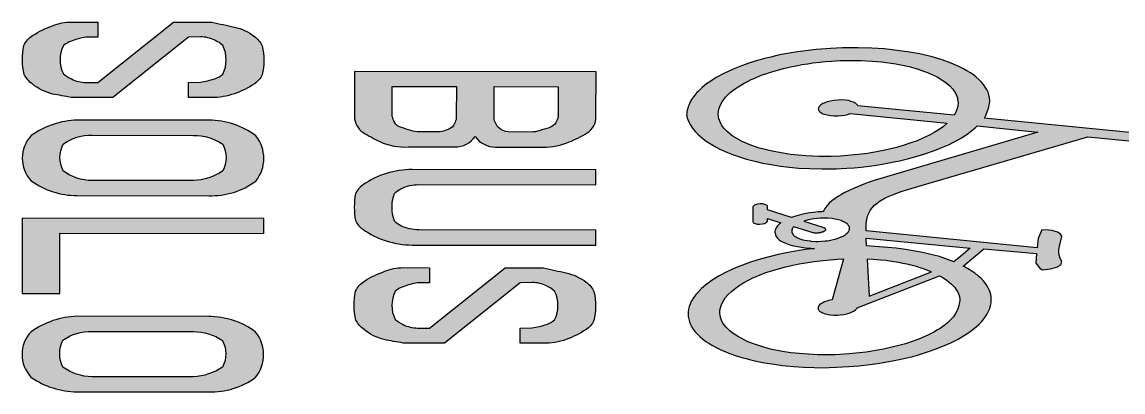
# Model space of a CAD drawing. Header units: metres. Extents: x 668617 to 675126, y 2286318 to 2293677.
# Drawn here: x 669259.74 to 669267.04, y 2287204.09 to 2287206.54 of the extents above; entities that cross this region are included whole.
import ezdxf

# ---------------------------------------------------------------- set-up
doc = ezdxf.new("R2010")
doc.units = ezdxf.units.M
doc.header["$MEASUREMENT"] = 0
doc.layers.add('DMTG-SH-SOLO BUS BICI', color=252, linetype='Continuous')

# ---------------------------------------------------------------- blocks, each defined once
blk = doc.blocks.new('*U231')
h = blk.add_hatch(color=252)
h.dxf.hatch_style = 1
h.paths.add_polyline_path([(1.0248, 7.2739), (1.0198, 7.3394), (1.011, 7.4124), (1.0042, 7.4625), (0.9959, 7.5145), (0.9871, 7.5622), (0.9778, 7.6072), (0.9687, 7.648), (0.9563, 7.6963), (0.9476, 7.7276), (0.9376, 7.7617), (0.9249, 7.8013), (0.9091, 7.8454), (0.8891, 7.8962), (0.866, 7.9488), (0.8415, 7.9965), (0.8208, 8.0324), (0.7981, 8.0681), (0.7789, 8.0936), (0.7579, 8.119), (0.7428, 8.1354), (0.7265, 8.1512), (0.7129, 8.1627), (0.6925, 8.1786), (0.6738, 8.1902), (0.6568, 8.1991), (0.6376, 8.2068), (0.6197, 8.212), (0.6011, 8.2153), (0.5807, 8.2167), (0.5759, 8.2166), (0.5616, 8.2155), (0.5468, 8.213), (0.5332, 8.2094), (0.5193, 8.2046), (0.5052, 8.1984), (0.4922, 8.1911), (0.4786, 8.1824), (0.4658, 8.1727), (0.4539, 8.1627), (0.4484, 8.1574), (0.4402, 8.1496), (0.4286, 8.1368), (0.4161, 8.1222), (0.4105, 8.1149), (0.4052, 8.108), (0.3958, 8.0946), (0.391, 8.0872), (0.384, 8.0763), (0.38, 8.0696), (0.3735, 8.0588), (0.3684, 8.0498), (0.3631, 8.0399), (0.358, 8.0303), (0.243, 8.1667), (0.2745, 8.5164), (0.339, 8.5103), (0.368, 8.5365), (0.3829, 8.5522), (0.3756, 8.6094), (0.3665, 8.6413), (0.361, 8.6548), (0.3567, 8.6627), (0.3512, 8.6705), (0.3459, 8.6759), (0.3413, 8.6793), (0.3365, 8.6814), (0.332, 8.6824), (0.3241, 8.682), (0.3187, 8.6799), (0.3115, 8.6755), (0.2854, 8.6667), (0.2639, 8.663), (0.2475, 8.664), (0.2169, 8.669), (0.1617, 8.6833), (0.1584, 8.6824), (0.1512, 8.679), (0.1447, 8.6735), (0.1391, 8.6665), (0.1348, 8.6588), (0.1306, 8.6494), (0.1273, 8.6393), (0.1223, 8.6182), (0.1197, 8.597), (0.118, 8.5516), (0.1734, 8.5276), (0.2361, 8.5202), (0.1259, 7.3871), (0.1026, 7.3869), (0.0811, 7.3874), (0.0606, 7.3894), (0.0397, 7.3934), (0.0203, 7.399), (0.0027, 7.4064), (-0.014, 7.4159), (-0.0302, 7.4281), (-0.0451, 7.4425), (-0.0593, 7.4594), (-0.0737, 7.4799), (-0.0884, 7.5056), (-0.1002, 7.5292), (-0.1144, 7.5616), (-0.1358, 7.6183), (-0.1766, 7.7506), (-0.4991, 8.855), (-0.4593, 9.2637), (-0.3742, 9.2644), (-0.3709, 9.268), (-0.3677, 9.2733), (-0.3647, 9.2789), (-0.3619, 9.285), (-0.3594, 9.2914), (-0.358, 9.2955), (-0.3562, 9.3017), (-0.354, 9.3131), (-0.3528, 9.3298), (-0.3534, 9.3405), (-0.355, 9.351), (-0.3564, 9.3577), (-0.3597, 9.3679), (-0.363, 9.3761), (-0.3659, 9.3818), (-0.3685, 9.3864), (-0.3723, 9.3925), (-0.3753, 9.3958), (-0.454, 9.3951), (-0.4621, 9.3943), (-0.4712, 9.3925), (-0.4806, 9.3891), (-0.4894, 9.3839), (-0.4974, 9.3761), (-0.5036, 9.3656), (-0.5058, 9.3592), (-0.6226, 8.1682), (-0.6276, 8.1715), (-0.6396, 8.178), (-0.6531, 8.184), (-0.6819, 8.194), (-0.697, 8.1981), (-0.7093, 8.2011), (-0.7209, 8.2034), (-0.7305, 8.2049), (-0.7331, 8.2051), (-0.7398, 8.2049), (-0.7581, 8.2031), (-0.7764, 8.1992), (-0.7942, 8.1933), (-0.8115, 8.1854), (-0.8285, 8.1755), (-0.8453, 8.1635), (-0.861, 8.1502), (-0.8773, 8.1345), (-0.8963, 8.1123), (-0.9085, 8.097), (-0.9227, 8.0764), (-0.9368, 8.0537), (-0.9495, 8.0304), (-0.9635, 8.0037), (-0.9869, 7.9493), (-1.0083, 7.889), (-1.0281, 7.8224), (-1.0473, 7.7408), (-1.0602, 7.6731), (-1.0754, 7.5578), (-1.0804, 7.5054), (-1.0855, 7.4242), (-1.0878, 7.3331), (-1.0865, 7.2295), (-1.0835, 7.1497), (-1.0761, 7.0557), (-1.0584, 6.9151), (-1.0423, 6.8252), (-1.0352, 6.7942), (-1.0257, 6.7535), (-1.0164, 6.7135), (-1.0025, 6.6663), (-0.9952, 6.641), (-0.9868, 6.615), (-0.9675, 6.5605), (-0.945, 6.5042), (-0.917, 6.4425), (-0.8895, 6.3931), (-0.8661, 6.357), (-0.8476, 6.3295), (-0.8235, 6.3003), (-0.8157, 6.2918), (-0.8067, 6.2818), (-0.7979, 6.2733), (-0.7902, 6.2656), (-0.7823, 6.2588), (-0.7738, 6.2513), (-0.7621, 6.2424), (-0.7538, 6.2363), (-0.7434, 6.2298), (-0.737, 6.2257), (-0.7302, 6.222), (-0.7196, 6.2165), (-0.7118, 6.2132), (-0.703, 6.2096), (-0.6965, 6.2071), (-0.6876, 6.2045), (-0.6799, 6.2022), (-0.6729, 6.2008), (-0.6647, 6.1992), (-0.6564, 6.1984), (-0.6493, 6.1976), (-0.6393, 6.197), (-0.6331, 6.1982), (-0.6229, 6.2012), (-0.6118, 6.2049), (-0.5956, 6.2117), (-0.579, 6.2204), (-0.5617, 6.2312), (-0.5455, 6.2434), (-0.5289, 6.2572), (-0.5139, 6.2718), (-0.4987, 6.2884), (-0.4837, 6.3065), (-0.4688, 6.3264), (-0.4545, 6.348), (-0.4409, 6.3701), (-0.4282, 6.3927), (-0.4153, 6.4179), (-0.3931, 6.4672), (-0.3796, 6.5016), (-0.366, 6.5412), (-0.3495, 6.5932), (-0.333, 6.658), (-0.3238, 6.7008), (-0.3108, 6.77), (-0.3032, 6.8192), (-0.2969, 6.877), (-0.2907, 6.9418), (-0.2873, 7.0109), (-0.2848, 7.094), (-0.285, 7.1611), (-0.286, 7.1903), (-0.287, 7.2206), (-0.2894, 7.2592), (-0.2934, 7.3072), (-0.2978, 7.3547), (-0.3046, 7.4065), (-0.3089, 7.4417), (-0.3173, 7.4923), (-0.327, 7.5473), (-0.3395, 7.6083), (-0.3543, 7.6689), (-0.3696, 7.7242), (-0.3852, 7.7744), (-0.4077, 7.8389), (-0.4269, 7.8878), (-0.446, 7.9311), (-0.4651, 7.9698), (-0.4906, 8.0154), (-0.5, 8.0306), (-0.5152, 8.0536), (-0.5397, 8.0873), (-0.5583, 8.1091), (-0.5707, 8.1223), (-0.5294, 8.5231), (-0.2106, 7.4455), (-0.195, 7.401), (-0.1841, 7.3716), (-0.1718, 7.3396), (-0.1564, 7.3036), (-0.1429, 7.274), (-0.1286, 7.2455), (-0.1163, 7.2236), (-0.1038, 7.203), (-0.09, 7.1817), (-0.0731, 7.1597), (-0.0573, 7.1426), (-0.0404, 7.126), (-0.0231, 7.1131), (-0.0104, 7.1057), (-0.0021, 7.1014), (-0.0017, 7.0933), (0, 7.0689), (0.0035, 7.0385), (0.0062, 7.0148), (0.0111, 6.9871), (0.0147, 6.9688), (0.0205, 6.9434), (0.0295, 6.9132), (0.0364, 6.8931), (-0.0125, 6.7334), (-0.0368, 6.7332), (-0.0378, 6.733), (-0.0413, 6.7307), (-0.0446, 6.7271), (-0.0473, 6.7222), (-0.0496, 6.7163), (-0.0513, 6.7096), (-0.0525, 6.7018), (-0.0531, 6.6843), (-0.0507, 6.6674), (-0.0488, 6.6599), (-0.0461, 6.653), (-0.0433, 6.6475), (-0.0399, 6.6424), (-0.0365, 6.6391), (-0.0328, 6.6369), (-0.0309, 6.6364), (-0.0297, 6.6363), (0.0656, 6.6371), (0.0684, 6.6383), (0.0718, 6.6414), (0.0747, 6.6457), (0.0772, 6.6512), (0.0793, 6.6579), (0.0808, 6.6651), (0.0819, 6.6817), (0.0802, 6.6992), (0.0762, 6.7142), (0.0734, 6.7207), (0.0702, 6.7261), (0.0669, 6.73), (0.0632, 6.7327), (0.0594, 6.7339), (0.0584, 6.734), (0.0445, 6.7339), (0.0721, 6.8225), (0.0789, 6.814), (0.0925, 6.8001), (0.0999, 6.7945), (0.1067, 6.7904), (0.1136, 6.7871), (0.1215, 6.7847), (0.1293, 6.7833), (0.1327, 6.7832), (0.1351, 6.7832), (0.1413, 6.7836), (0.153, 6.7864), (0.1638, 6.7918), (0.1738, 6.7994), (0.1827, 6.8091), (0.1909, 6.8206), (0.1985, 6.8338), (0.2057, 6.8491), (0.2171, 6.8814), (0.2216, 6.8982), (0.2293, 6.9329), (0.2352, 6.9696), (0.2391, 7.0038), (0.2406, 7.02), (0.2415, 7.0303), (0.2424, 7.0444), (0.2499, 6.9857), (0.2563, 6.9431), (0.2697, 6.87), (0.2826, 6.8051), (0.2973, 6.7439), (0.3138, 6.6847), (0.3342, 6.6209), (0.371, 6.5226), (0.3975, 6.4648), (0.4247, 6.4129), (0.4495, 6.3732), (0.477, 6.3342), (0.5073, 6.2973), (0.5294, 6.2763), (0.548, 6.2599), (0.5607, 6.2499), (0.5757, 6.2399), (0.581, 6.2366), (0.5947, 6.2292), (0.6061, 6.2239), (0.6123, 6.2211), (0.6278, 6.2159), (0.6455, 6.2114), (0.6628, 6.209), (0.6713, 6.2085), (0.679, 6.2085), (0.6846, 6.2087), (0.6929, 6.2094), (0.7114, 6.2123), (0.7292, 6.2175), (0.7462, 6.2242), (0.7641, 6.2335), (0.782, 6.2452), (0.798, 6.2579), (0.8135, 6.2721), (0.8287, 6.2881), (0.8442, 6.3068), (0.859, 6.3266), (0.871, 6.3449), (0.8869, 6.3714), (0.8994, 6.3949), (0.9121, 6.4207), (0.9255, 6.4515), (0.9322, 6.4687), (0.9377, 6.4826), (0.9429, 6.4973), (0.9472, 6.509), (0.9514, 6.5213), (0.9581, 6.5421), (0.9665, 6.571), (0.9727, 6.5929), (0.9786, 6.616), (0.9846, 6.6418), (0.9909, 6.67), (0.9955, 6.6929), (0.9999, 6.7157), (1.0048, 6.7453), (1.01, 6.7787), (1.0173, 6.8336), (1.0243, 6.9082), (1.0288, 6.9736), (1.0309, 7.0433), (1.0319, 7.0936), (1.0294, 7.1923)])
h.paths.add_polyline_path([(0.5823, 7.1622), (0.5851, 7.1482), (0.5874, 7.139), (0.5909, 7.1264), (0.5959, 7.1124), (0.6018, 7.0997), (0.6061, 7.0926), (0.6093, 7.0874), (0.6164, 7.0789), (0.6241, 7.0728), (0.6318, 7.0695), (0.6361, 7.0688), (0.6409, 7.0692), (0.6457, 7.0708), (0.6503, 7.0735), (0.6547, 7.0773), (0.6588, 7.0819), (0.6627, 7.0876), (0.6664, 7.0943), (0.6728, 7.1101), (0.6777, 7.1284), (0.6812, 7.1498), (0.683, 7.1725), (0.6829, 7.1975), (0.6819, 7.2157), (0.6787, 7.239), (0.6749, 7.2581), (0.6697, 7.276), (0.6639, 7.2915), (0.6572, 7.3049), (0.6501, 7.3159), (0.642, 7.3243), (0.6366, 7.3282), (0.4222, 7.8736), (0.4344, 7.8946), (0.4536, 7.9236), (0.4656, 7.9389), (0.4774, 7.9529), (0.4888, 7.9645), (0.4995, 7.974), (0.5103, 7.9826), (0.5201, 7.9893), (0.5315, 7.9953), (0.5417, 7.9999), (0.5523, 8.0034), (0.5634, 8.0061), (0.574, 8.0076), (0.5858, 8.0077), (0.5937, 8.007), (0.6109, 8.0044), (0.6195, 8.0024), (0.6354, 7.998), (0.6561, 7.9894), (0.673, 7.9806), (0.6935, 7.9656), (0.7074, 7.9532), (0.7201, 7.9409), (0.7334, 7.9261), (0.7462, 7.9108), (0.7579, 7.8948), (0.7704, 7.8771), (0.783, 7.8561), (0.7926, 7.8399), (0.8025, 7.822), (0.8131, 7.8002), (0.8244, 7.776), (0.8397, 7.7414), (0.8555, 7.6988), (0.8723, 7.6483), (0.8895, 7.5872), (0.9092, 7.5025), (0.9284, 7.3872), (0.9409, 7.2757), (0.9461, 7.1829), (0.9472, 7.0688), (0.941, 6.972), (0.9329, 6.8895), (0.9246, 6.8341), (0.909, 6.7546), (0.8869, 6.6811), (0.8615, 6.6041), (0.8243, 6.5351), (0.8057, 6.5061), (0.7887, 6.4841), (0.767, 6.4621), (0.749, 6.4477), (0.7322, 6.4373), (0.7176, 6.4299), (0.7052, 6.4254), (0.6899, 6.4212), (0.6681, 6.4193), (0.6573, 6.4194), (0.6417, 6.4216), (0.6286, 6.4242), (0.6136, 6.4294), (0.5856, 6.444), (0.5707, 6.4543), (0.5501, 6.4717), (0.5274, 6.4953), (0.5075, 6.5197), (0.4901, 6.5439), (0.4721, 6.5717), (0.4528, 6.6074), (0.4375, 6.638), (0.4191, 6.6808), (0.4027, 6.7239), (0.3876, 6.7694), (0.3746, 6.8128), (0.3632, 6.8555), (0.3524, 6.9016), (0.3437, 6.9448), (0.3342, 7.0006), (0.3275, 7.044), (0.3232, 7.0796), (0.3191, 7.1265), (0.3135, 7.1956), (0.3115, 7.2368)], flags=16)
h.paths.add_polyline_path([(0.3123, 7.3939), (0.3144, 7.4337), (0.3185, 7.4814), (0.3224, 7.5179), (0.3256, 7.5435), (0.3295, 7.57), (0.3323, 7.589), (0.3346, 7.6021), (0.3371, 7.6152), (0.3401, 7.6308), (0.3428, 7.6441), (0.346, 7.6585), (0.3495, 7.6738), (0.3529, 7.6869), (0.3571, 7.7036), (0.3614, 7.7204), (0.3673, 7.7392), (0.3736, 7.759), (0.3786, 7.7749), (0.3843, 7.7901), (0.3909, 7.8065), (0.3962, 7.8194), (0.5573, 7.4075)], flags=16)
h.paths.add_polyline_path([(0.2239, 7.3895), (0.1733, 7.3872), (0.2395, 8.0754), (0.2918, 8.0155), (0.3296, 7.9671), (0.2954, 7.8732), (0.268, 7.7603), (0.2473, 7.6488), (0.2403, 7.5871)], flags=16)
h.paths.add_polyline_path([(0.1757, 7.1948), (0.1794, 7.1827), (0.183, 7.1685), (0.1885, 7.1428), (0.1904, 7.1306), (0.1923, 7.1149), (0.1942, 7.091), (0.195, 7.0686), (0.195, 7.0533), (0.1933, 7.0214), (0.1926, 7.0156), (0.1901, 6.9975), (0.1872, 6.9817), (0.1839, 6.9676), (0.1801, 6.955), (0.1776, 6.9476), (0.1739, 6.9382), (0.1709, 6.932), (0.1675, 6.9254), (0.1616, 6.9158), (0.1557, 6.9085), (0.1496, 6.9027), (0.1463, 6.9005), (0.1435, 6.8985), (0.137, 6.8957), (0.1305, 6.8943), (0.1228, 6.8943), (0.1155, 6.896), (0.1089, 6.8993), (0.1031, 6.9033), (0.0984, 6.9074), (0.1384, 7.0365), (0.1392, 7.0401), (0.1398, 7.0442), (0.1402, 7.0486), (0.1404, 7.0524), (0.1405, 7.0593), (0.1402, 7.0654), (0.14, 7.0684), (0.1395, 7.073), (0.1387, 7.0785), (0.1377, 7.0837), (0.1369, 7.0873), (0.1362, 7.0901), (0.135, 7.0938), (0.1336, 7.0978), (0.1326, 7.1004), (0.1308, 7.1043), (0.1293, 7.1071), (0.1272, 7.1102), (0.1252, 7.1127), (0.1236, 7.1142), (0.1222, 7.1154), (0.1213, 7.116), (0.1206, 7.1165), (0.1199, 7.1168), (0.1193, 7.1171), (0.1188, 7.1173), (0.1181, 7.1175), (0.1177, 7.1176), (0.1172, 7.1178), (0.1165, 7.1179), (0.1158, 7.1179), (0.1151, 7.1179), (0.1143, 7.1179), (0.1136, 7.1177), (0.1127, 7.1175), (0.1118, 7.1171), (0.1108, 7.1166), (0.1098, 7.116), (0.109, 7.1153), (0.1081, 7.1145), (0.107, 7.1133), (0.1061, 7.112), (0.1052, 7.1106), (0.1041, 7.1087), (0.1032, 7.1067), (0.1023, 7.1045), (0.101, 7.1003), (0.0616, 6.974), (0.0564, 6.9908), (0.0509, 7.0132), (0.0461, 7.0414), (0.0432, 7.0652), (0.0419, 7.0834), (0.0412, 7.1014), (0.0419, 7.1332), (0.0444, 7.1618), (0.0471, 7.1798), (0.0498, 7.1935), (0.0548, 7.2122), (0.0575, 7.2209), (0.0605, 7.2284), (0.0625, 7.2334), (0.0659, 7.2407), (0.0702, 7.2488), (0.0744, 7.255), (0.081, 7.2636), (0.0873, 7.2691), (0.0933, 7.2731), (0.1002, 7.2761), (0.1084, 7.2775), (0.1166, 7.2765), (0.1235, 7.2739), (0.1298, 7.2703), (0.1359, 7.2655), (0.1406, 7.2608), (0.1455, 7.2554), (0.1514, 7.2474), (0.1593, 7.2343), (0.1655, 7.2216), (0.1716, 7.2062)], flags=16)
h.paths.add_polyline_path([(-0.37, 7.2166), (-0.3683, 7.1543), (-0.3683, 7.0763), (-0.3708, 6.9874), (-0.3798, 6.8847), (-0.4023, 6.7645), (-0.425, 6.6706), (-0.4465, 6.6123), (-0.4665, 6.5655), (-0.5045, 6.4995), (-0.532, 6.465), (-0.554, 6.4443), (-0.5713, 6.4316), (-0.5843, 6.4237), (-0.6003, 6.4163), (-0.616, 6.4111), (-0.6309, 6.4082), (-0.6482, 6.407), (-0.6648, 6.4084), (-0.6797, 6.4109), (-0.6972, 6.4165), (-0.7125, 6.4234), (-0.7284, 6.4322), (-0.7452, 6.4436), (-0.7598, 6.4556), (-0.772, 6.4669), (-0.7831, 6.4789), (-0.79, 6.4865), (-0.8037, 6.5032), (-0.8152, 6.5187), (-0.8288, 6.5388), (-0.842, 6.5598), (-0.8523, 6.578), (-0.8592, 6.5906), (-0.8663, 6.6042), (-0.8762, 6.6254), (-0.8822, 6.6382), (-0.8911, 6.6583), (-0.8985, 6.6773), (-0.907, 6.6983), (-0.9152, 6.7211), (-0.9235, 6.7466), (-0.9327, 6.7757), (-0.9396, 6.7996), (-0.9499, 6.8377), (-0.957, 6.8669), (-0.9635, 6.8964), (-0.9689, 6.9227), (-0.976, 6.9606), (-0.9821, 6.9986), (-0.9871, 7.033), (-0.9926, 7.0782), (-0.9961, 7.1135), (-0.9996, 7.1564), (-1.0013, 7.187), (-1.0028, 7.2166), (-1.0044, 7.2744), (-1.0038, 7.3525), (-1.0003, 7.4251), (-0.9947, 7.4865), (-0.9819, 7.5822), (-0.9634, 7.6713), (-0.9472, 7.7316), (-0.9233, 7.7974), (-0.8955, 7.8574), (-0.8724, 7.8943), (-0.8569, 7.9167), (-0.8354, 7.9409), (-0.8163, 7.9586), (-0.798, 7.9721), (-0.7834, 7.98), (-0.7673, 7.9865), (-0.7571, 7.9902), (-0.7465, 7.9923), (-0.7239, 7.9953), (-0.702, 7.9931), (-0.6801, 7.9875), (-0.6611, 7.9798), (-0.6422, 7.9684), (-0.7029, 7.3308), (-0.7078, 7.3285), (-0.712, 7.3252), (-0.716, 7.3212), (-0.7202, 7.3158), (-0.7274, 7.3029), (-0.7329, 7.2871), (-0.7376, 7.2684), (-0.7407, 7.247), (-0.7422, 7.2252), (-0.7415, 7.1998), (-0.7393, 7.174), (-0.7348, 7.1492), (-0.7293, 7.1275), (-0.7217, 7.1075), (-0.7175, 7.0991), (-0.7134, 7.0919), (-0.7091, 7.0859), (-0.7069, 7.0831), (-0.7037, 7.0795), (-0.6989, 7.0753), (-0.6936, 7.0719), (-0.6884, 7.07), (-0.6829, 7.0693), (-0.6776, 7.0699), (-0.6727, 7.0718), (-0.6678, 7.075), (-0.6632, 7.0793), (-0.6588, 7.0851), (-0.6547, 7.0917), (-0.651, 7.0993), (-0.6478, 7.1076), (-0.6424, 7.1273), (-0.6386, 7.1497), (-0.6368, 7.1745), (-0.637, 7.2006), (-0.6389, 7.2233), (-0.6419, 7.2441), (-0.6464, 7.2636), (-0.6519, 7.2814), (-0.5895, 7.9237), (-0.5678, 7.898), (-0.5478, 7.8703), (-0.5268, 7.8368), (-0.5097, 7.8054), (-0.4917, 7.7674), (-0.4726, 7.7236), (-0.4575, 7.6826), (-0.4405, 7.6321), (-0.4283, 7.5871), (-0.4163, 7.5415), (-0.4049, 7.489), (-0.3982, 7.455), (-0.3883, 7.3953), (-0.3808, 7.3343), (-0.3754, 7.2847)], flags=16)
at = {"ltscale": 50}
h = blk.add_hatch(color=252, dxfattribs=at)
h.dxf.hatch_style = 1
h.paths.add_polyline_path([(-0.4277, 4.9318), (-0.4275, 5.2469, 0.097809), (-0.4616, 5.4199, 0.042141), (-0.5228, 5.5393, 0.264464), (-0.6292, 5.5969), (-0.9273, 5.597), (-0.9282, 3.997), (-0.6301, 3.9969, 0.256564), (-0.523, 4.0556, 0.03217), (-0.4632, 4.1645, 0.128787), (-0.428, 4.3557), (-0.4278, 4.6633, 0.244437), (-0.4971, 4.7968, 0.249678)])
h.paths.add_polyline_path([(-0.6299, 4.2469), (-0.8281, 4.247), (-0.8278, 4.6718), (-0.6296, 4.6717, -0.19223), (-0.5593, 4.6435, -0.139349), (-0.5279, 4.5504), (-0.528, 4.4257, -0.078544), (-0.5368, 4.3701, 0.007333), (-0.5558, 4.3084, -0.228893), (-0.598, 4.2593, -0.039059)], flags=16)
h.paths.add_polyline_path([(-0.6295, 4.9217), (-0.8277, 4.9218), (-0.8274, 5.347), (-0.6272, 5.3406, -0.333446), (-0.5558, 5.287, 0.007536), (-0.5363, 5.2236, -0.078544), (-0.5275, 5.1679), (-0.5276, 5.0311, -0.224977), (-0.5591, 4.9497, -0.19223)], flags=16)
h = blk.add_hatch(color=252, dxfattribs=at)
h.dxf.hatch_style = 1
h.paths.add_polyline_path([(0.0603, 4.0042, 0.131562), (0.1185, 4.0533, 0.154481), (0.222, 4.3868), (0.2227, 5.5964), (0.1227, 5.5964), (0.122, 4.4235, -0.114879), (0.0944, 4.3052, -0.084508), (0.0638, 4.2629, -0.17885), (-0.1199, 4.263, -0.081827), (-0.1508, 4.3053, -0.11348), (-0.178, 4.4154), (-0.1773, 5.5966), (-0.2773, 5.5967), (-0.278, 4.38, 0.152908), (-0.1759, 4.0535, 0.131562), (-0.1178, 4.0043, 0.086224)])
h = blk.add_hatch(color=252, dxfattribs=at)
h.dxf.hatch_style = 1
h.paths.add_polyline_path([(0.4613, 4.0644, 0.14273), (0.528, 4.0062, 0.117054), (0.72, 4.0086, 0.062706), (0.7554, 4.0322, 0.155244), (0.8532, 4.2182, -0.000615), (0.872, 4.321), (0.8721, 4.596), (0.4726, 5.0962), (0.4702, 5.1593, -0.136419), (0.4923, 5.2712, -0.055818), (0.5269, 5.3243, -0.229894), (0.717, 5.3242, -0.087635), (0.747, 5.2711, -0.053979), (0.7694, 5.1754), (0.7724, 5.096), (0.8724, 5.096), (0.8725, 5.2511, 0.08527), (0.8469, 5.4008, 0.061318), (0.7805, 5.534, 0.139149), (0.7217, 5.5845, 0.120716), (0.5298, 5.5846, 0.123167), (0.467, 5.5341, 0.108528), (0.4056, 5.401, -0.000633), (0.3725, 5.2514), (0.3724, 4.9963), (0.7721, 4.496), (0.772, 4.4166, -0.116922), (0.7493, 4.321, -0.055818), (0.7147, 4.2679, -0.23457), (0.5284, 4.268, -0.087635), (0.4984, 4.3212, -0.05345), (0.472, 4.4168), (0.4721, 4.4962), (0.3721, 4.4963), (0.372, 4.3214, 0.101206), (0.3976, 4.1957, 0.059489)])
h = blk.add_hatch(color=252, dxfattribs=at)
h.dxf.hatch_style = 1
h.paths.add_polyline_path([(-1.2201, 3.2018, -0.108528), (-1.1587, 3.335, -0.123167), (-1.096, 3.3855, -0.120716), (-0.904, 3.3855, -0.139149), (-0.8452, 3.335, -0.061318), (-0.7788, 3.2018, -0.08527), (-0.7531, 3.0522), (-0.7531, 2.897), (-0.853, 2.897), (-0.8561, 2.9765, 0.053979), (-0.8786, 3.0721, 0.087635), (-0.9086, 3.1252, 0.229894), (-1.0987, 3.1252, 0.055818), (-1.1333, 3.0721, 0.116922), (-1.156, 2.9765), (-1.1529, 2.897), (-0.7531, 2.397), (-0.7531, 2.122, 0.000751), (-0.7759, 1.9965, -0.108528), (-0.8421, 1.8634, -0.123167), (-0.9049, 1.8096, -0.117054), (-1.0968, 1.8071, -0.14273), (-1.1636, 1.8652, -0.059489), (-1.2273, 1.9965, -0.101206), (-1.2531, 2.1222), (-1.2531, 2.297), (-1.153, 2.297), (-1.153, 2.2176, 0.05345), (-1.1266, 2.122, 0.087635), (-1.0966, 2.0689, 0.23457), (-0.9103, 2.0689, 0.055818), (-0.8757, 2.122, 0.116922), (-0.8531, 2.2176), (-0.8531, 2.297), (-1.2531, 2.797), (-1.2531, 3.0522, 0.000633)])
h = blk.add_hatch(color=252, dxfattribs=at)
h.dxf.hatch_style = 1
edge = h.paths.add_edge_path()
edge.add_arc((-0.0794, 3.033), 0.5236, 143.51618, 180)
edge.add_line((-0.6031, 3.033), (-0.6031, 2.1611))
edge.add_arc((-0.0472, 2.1788), 0.5561, 181.82557, 215.41478)
edge.add_arc((-0.3503, 2.0161), 0.2191, 226.75468, 313.24532)
edge.add_arc((-0.6286, 2.161), 0.5255, 324.59139, 360)
edge.add_line((-0.1031, 2.161), (-0.1031, 3.033))
edge.add_arc((-0.6002, 3.0486), 0.4974, 358.19927, 396.4778)
edge.add_arc((-0.3503, 3.157), 0.2401, 51.30043, 128.69957)
edge = h.paths.add_edge_path(flags=16)
edge.add_arc((-0.5801, 2.9136), 0.3775, 2.74794, 34.0414, ccw=False)
edge.add_line((-0.2031, 2.9317), (-0.203, 2.2601))
edge.add_arc((-0.525, 2.2601), 0.322, 323.35121, 360, ccw=False)
edge.add_arc((-0.3553, 2.2456), 0.1985, 243.49165, 296.50835, ccw=False)
edge.add_arc((-0.2047, 2.2468), 0.2987, 177.25186, 216.7924, ccw=False)
edge.add_line((-0.503, 2.2611), (-0.503, 2.9317))
edge.add_arc((-0.1579, 2.9317), 0.3451, 145.9586, 180, ccw=False)
edge.add_arc((-0.3556, 2.9599), 0.1872, 61.85292, 118.14708, ccw=False)
h = blk.add_hatch(color=252, dxfattribs=at)
h.dxf.hatch_style = 1
h.paths.add_polyline_path([(0.0469, 3.397), (0.0469, 1.797), (0.5469, 1.797), (0.5469, 2.047), (0.147, 2.047), (0.147, 3.397)])
h = blk.add_hatch(color=252, dxfattribs=at)
h.dxf.hatch_style = 1
edge = h.paths.add_edge_path()
edge.add_arc((1.2206, 3.033), 0.5236, 143.51618, 180)
edge.add_line((0.6969, 3.033), (0.6969, 2.1611))
edge.add_arc((1.2528, 2.1788), 0.5561, 181.82557, 215.41478)
edge.add_arc((0.9497, 2.0161), 0.2191, 226.75468, 313.24532)
edge.add_arc((0.6714, 2.161), 0.5255, 324.59139, 360)
edge.add_line((1.1969, 2.161), (1.1969, 3.033))
edge.add_arc((0.6998, 3.0486), 0.4974, 358.19927, 396.4778)
edge.add_arc((0.9497, 3.157), 0.2401, 51.30043, 128.69957)
edge = h.paths.add_edge_path(flags=16)
edge.add_arc((0.7199, 2.9136), 0.3775, 2.74794, 34.0414, ccw=False)
edge.add_line((1.0969, 2.9317), (1.097, 2.2601))
edge.add_arc((0.775, 2.2601), 0.322, -36.64879, 0, ccw=False)
edge.add_arc((0.9447, 2.2456), 0.1985, 243.49165, 296.50835, ccw=False)
edge.add_arc((1.0953, 2.2468), 0.2987, 177.25186, 216.7924, ccw=False)
edge.add_line((0.797, 2.2611), (0.797, 2.9317))
edge.add_arc((1.1421, 2.9317), 0.3451, 145.9586, 180, ccw=False)
edge.add_arc((0.9444, 2.9599), 0.1872, 61.85292, 118.14708, ccw=False)
for points in [[(0.1259, 7.3871), (0.1026, 7.3869), (0.0811, 7.3874), (0.0606, 7.3894), (0.0397, 7.3934), (0.0203, 7.399), (0.0027, 7.4064), (-0.014, 7.4159), (-0.0302, 7.4281), (-0.0451, 7.4425), (-0.0593, 7.4594), (-0.0737, 7.4799), (-0.0884, 7.5056), (-0.1002, 7.5292), (-0.1144, 7.5616), (-0.1358, 7.6183), (-0.1766, 7.7506), (-0.4991, 8.855), (-0.4593, 9.2637)], [(-0.5058, 9.3592), (-0.6226, 8.1682), (-0.6276, 8.1715), (-0.6396, 8.178), (-0.6531, 8.184), (-0.6819, 8.194), (-0.697, 8.1981), (-0.7093, 8.2011), (-0.7209, 8.2034), (-0.7305, 8.2049), (-0.7331, 8.2051), (-0.7398, 8.2049), (-0.7581, 8.2031), (-0.7764, 8.1992), (-0.7942, 8.1933), (-0.8115, 8.1854), (-0.8285, 8.1755), (-0.8453, 8.1635), (-0.861, 8.1502), (-0.8773, 8.1345), (-0.8963, 8.1123), (-0.9085, 8.097), (-0.9227, 8.0764), (-0.9368, 8.0537), (-0.9495, 8.0304), (-0.9635, 8.0037), (-0.9869, 7.9493), (-1.0083, 7.889), (-1.0281, 7.8224), (-1.0473, 7.7408), (-1.0602, 7.6731), (-1.0754, 7.5578), (-1.0804, 7.5054), (-1.0855, 7.4242), (-1.0878, 7.3331), (-1.0865, 7.2295), (-1.0835, 7.1497), (-1.0761, 7.0557), (-1.0584, 6.9151), (-1.0423, 6.8252), (-1.0352, 6.7942), (-1.0257, 6.7535), (-1.0164, 6.7135), (-1.0025, 6.6663), (-0.9952, 6.641), (-0.9868, 6.615), (-0.9675, 6.5605), (-0.945, 6.5042), (-0.917, 6.4425), (-0.8895, 6.3931), (-0.8661, 6.357), (-0.8476, 6.3295), (-0.8235, 6.3003), (-0.8157, 6.2918), (-0.8067, 6.2818), (-0.7979, 6.2733), (-0.7902, 6.2656), (-0.7823, 6.2588), (-0.7738, 6.2513), (-0.7621, 6.2424), (-0.7538, 6.2363), (-0.7434, 6.2298), (-0.737, 6.2257), (-0.7302, 6.222), (-0.7196, 6.2165), (-0.7118, 6.2132), (-0.703, 6.2096), (-0.6965, 6.2071), (-0.6876, 6.2045), (-0.6799, 6.2022), (-0.6729, 6.2008), (-0.6647, 6.1992), (-0.6564, 6.1984), (-0.6493, 6.1976), (-0.6393, 6.197), (-0.6331, 6.1982), (-0.6229, 6.2012), (-0.6118, 6.2049), (-0.5956, 6.2117), (-0.579, 6.2204), (-0.5617, 6.2312), (-0.5455, 6.2434), (-0.5289, 6.2572), (-0.5139, 6.2718), (-0.4987, 6.2884), (-0.4837, 6.3065), (-0.4688, 6.3264), (-0.4545, 6.348), (-0.4409, 6.3701), (-0.4282, 6.3927), (-0.4153, 6.4179), (-0.3931, 6.4672), (-0.3796, 6.5016), (-0.366, 6.5412), (-0.3495, 6.5932), (-0.333, 6.658), (-0.3238, 6.7008), (-0.3108, 6.77), (-0.3032, 6.8192), (-0.2969, 6.877), (-0.2907, 6.9418), (-0.2873, 7.0109), (-0.2848, 7.094), (-0.285, 7.1611), (-0.286, 7.1903), (-0.287, 7.2206), (-0.2894, 7.2592), (-0.2934, 7.3072), (-0.2978, 7.3547), (-0.3046, 7.4065), (-0.3089, 7.4417), (-0.3173, 7.4923), (-0.327, 7.5473), (-0.3395, 7.6083), (-0.3543, 7.6689), (-0.3696, 7.7242), (-0.3852, 7.7744), (-0.4077, 7.8389), (-0.4269, 7.8878), (-0.446, 7.9311), (-0.4651, 7.9698), (-0.4906, 8.0154), (-0.5, 8.0306), (-0.5152, 8.0536), (-0.5397, 8.0873), (-0.5583, 8.1091), (-0.5707, 8.1223), (-0.5294, 8.5231), (-0.2106, 7.4455), (-0.195, 7.401), (-0.1841, 7.3716), (-0.1718, 7.3396), (-0.1564, 7.3036), (-0.1429, 7.274), (-0.1286, 7.2455), (-0.1163, 7.2236), (-0.1038, 7.203), (-0.09, 7.1817), (-0.0731, 7.1597), (-0.0573, 7.1426), (-0.0404, 7.126), (-0.0231, 7.1131), (-0.0104, 7.1057), (-0.0021, 7.1014), (-0.0017, 7.0933), (0, 7.0689), (0.0035, 7.0385), (0.0062, 7.0148), (0.0111, 6.9871), (0.0147, 6.9688), (0.0205, 6.9434), (0.0295, 6.9132), (0.0364, 6.8931), (-0.0125, 6.7334), (-0.0368, 6.7332), (-0.0378, 6.733), (-0.0413, 6.7307), (-0.0446, 6.7271), (-0.0473, 6.7222), (-0.0496, 6.7163), (-0.0513, 6.7096), (-0.0525, 6.7018), (-0.0531, 6.6843), (-0.0507, 6.6674), (-0.0488, 6.6599), (-0.0461, 6.653), (-0.0433, 6.6475), (-0.0399, 6.6424), (-0.0365, 6.6391), (-0.0328, 6.6369), (-0.0309, 6.6364), (-0.0297, 6.6363), (0.0656, 6.6371), (0.0684, 6.6383), (0.0718, 6.6414), (0.0747, 6.6457), (0.0772, 6.6512), (0.0793, 6.6579), (0.0808, 6.6651), (0.0819, 6.6817), (0.0802, 6.6992), (0.0762, 6.7142), (0.0734, 6.7207), (0.0702, 6.7261), (0.0669, 6.73), (0.0632, 6.7327), (0.0594, 6.7339), (0.0584, 6.734), (0.0445, 6.7339), (0.0721, 6.8225), (0.0789, 6.814), (0.0925, 6.8001), (0.0999, 6.7945), (0.1067, 6.7904), (0.1136, 6.7871), (0.1215, 6.7847), (0.1293, 6.7833), (0.1327, 6.7832), (0.1351, 6.7832), (0.1413, 6.7836), (0.153, 6.7864), (0.1638, 6.7918), (0.1738, 6.7994), (0.1827, 6.8091), (0.1909, 6.8206), (0.1985, 6.8338), (0.2057, 6.8491), (0.2171, 6.8814), (0.2216, 6.8982), (0.2293, 6.9329), (0.2352, 6.9696), (0.2391, 7.0038), (0.2406, 7.02), (0.2415, 7.0303), (0.2424, 7.0444), (0.2499, 6.9857), (0.2563, 6.9431), (0.2697, 6.87), (0.2826, 6.8051), (0.2973, 6.7439), (0.3138, 6.6847), (0.3342, 6.6209), (0.371, 6.5226), (0.3975, 6.4648), (0.4247, 6.4129), (0.4495, 6.3732), (0.477, 6.3342), (0.5073, 6.2973), (0.5294, 6.2763), (0.548, 6.2599), (0.5607, 6.2499), (0.5757, 6.2399), (0.581, 6.2366), (0.5947, 6.2292), (0.6061, 6.2239), (0.6123, 6.2211), (0.6278, 6.2159), (0.6455, 6.2114), (0.6628, 6.209), (0.6713, 6.2085), (0.679, 6.2085), (0.6846, 6.2087), (0.6929, 6.2094), (0.7114, 6.2123), (0.7292, 6.2175), (0.7462, 6.2242), (0.7641, 6.2335), (0.782, 6.2452), (0.798, 6.2579), (0.8135, 6.2721), (0.8287, 6.2881), (0.8442, 6.3068), (0.859, 6.3266), (0.871, 6.3449), (0.8836, 6.3659), (0.8868, 6.3712), (0.8994, 6.3949), (0.9121, 6.4207), (0.9255, 6.4515), (0.9322, 6.4687), (0.9377, 6.4826), (0.9429, 6.4973), (0.9472, 6.509), (0.9514, 6.5213), (0.9581, 6.5421), (0.9665, 6.571), (0.9727, 6.5929), (0.9786, 6.616), (0.9846, 6.6418), (0.9909, 6.67), (0.9955, 6.6929), (0.9999, 6.7157), (1.0048, 6.7453), (1.01, 6.7787), (1.0173, 6.8336), (1.0243, 6.9082), (1.0288, 6.9736), (1.0309, 7.0433), (1.0319, 7.0936), (1.0294, 7.1923), (1.0248, 7.2739), (1.0198, 7.3394), (1.011, 7.4124), (1.0042, 7.4625), (0.9959, 7.5145), (0.9871, 7.5622), (0.9778, 7.6072), (0.9687, 7.648), (0.9563, 7.6963), (0.9476, 7.7276), (0.9376, 7.7617), (0.9249, 7.8013), (0.9091, 7.8454), (0.8891, 7.8962), (0.866, 7.9488), (0.8415, 7.9965), (0.8208, 8.0324), (0.7981, 8.0681), (0.7789, 8.0936), (0.7579, 8.119), (0.7428, 8.1354), (0.7265, 8.1512), (0.7129, 8.1627), (0.6925, 8.1786), (0.6738, 8.1902), (0.6568, 8.1991), (0.6376, 8.2068), (0.6197, 8.212), (0.6011, 8.2153), (0.5807, 8.2167), (0.5759, 8.2166), (0.5616, 8.2155), (0.5468, 8.213), (0.5332, 8.2094), (0.5193, 8.2046), (0.5052, 8.1984), (0.4922, 8.1911), (0.4786, 8.1824), (0.4658, 8.1727), (0.4539, 8.1627), (0.4484, 8.1574), (0.4402, 8.1496), (0.4286, 8.1368), (0.4161, 8.1222), (0.4105, 8.1149), (0.4052, 8.108), (0.3958, 8.0946), (0.391, 8.0872), (0.384, 8.0763), (0.38, 8.0696), (0.3735, 8.0588), (0.3684, 8.0498), (0.3631, 8.0399), (0.358, 8.0303), (0.243, 8.1667), (0.2745, 8.5164), (0.339, 8.5103), (0.368, 8.5365), (0.3829, 8.5522), (0.3756, 8.6094), (0.3665, 8.6413), (0.361, 8.6548), (0.3567, 8.6627), (0.3512, 8.6705), (0.3459, 8.6759), (0.3413, 8.6793), (0.3365, 8.6814), (0.332, 8.6824), (0.3241, 8.682), (0.3187, 8.6799), (0.316, 8.6783), (0.3106, 8.6752), (0.2854, 8.6667), (0.2639, 8.663), (0.2475, 8.664), (0.2169, 8.669), (0.1617, 8.6833), (0.1584, 8.6824), (0.1512, 8.679), (0.1447, 8.6735), (0.1391, 8.6665), (0.1348, 8.6588), (0.1306, 8.6494), (0.1273, 8.6393), (0.1223, 8.6182), (0.1197, 8.597), (0.118, 8.5516), (0.1734, 8.5276), (0.2361, 8.5202), (0.1259, 7.3871)], [(-0.5355, 9.0559), (-0.5355, 9.0559)], [(0.1733, 7.3872), (0.2395, 8.0754), (0.2918, 8.0155), (0.3296, 7.9671), (0.2954, 7.8732), (0.268, 7.7603), (0.2473, 7.6488), (0.2403, 7.5871), (0.2239, 7.3895), (0.1733, 7.3872)], [(-0.6422, 7.9684), (-0.7029, 7.3308), (-0.7078, 7.3285), (-0.712, 7.3252), (-0.716, 7.3212), (-0.7202, 7.3158), (-0.7274, 7.3029), (-0.7329, 7.2871), (-0.7376, 7.2684), (-0.7407, 7.247), (-0.7422, 7.2252), (-0.7415, 7.1998), (-0.7393, 7.174), (-0.7348, 7.1492), (-0.7293, 7.1275), (-0.7217, 7.1075), (-0.7175, 7.0991), (-0.7134, 7.0919), (-0.7091, 7.0859), (-0.7069, 7.0831), (-0.7037, 7.0795), (-0.6989, 7.0753), (-0.6936, 7.0719), (-0.6884, 7.07), (-0.6829, 7.0693), (-0.6776, 7.0699), (-0.6727, 7.0718), (-0.6678, 7.075), (-0.6632, 7.0793), (-0.6588, 7.0851), (-0.6547, 7.0917), (-0.651, 7.0993), (-0.6478, 7.1076), (-0.6424, 7.1273), (-0.6386, 7.1497), (-0.6368, 7.1745), (-0.637, 7.2006), (-0.6389, 7.2233), (-0.6419, 7.2441), (-0.6464, 7.2636), (-0.6519, 7.2814), (-0.5895, 7.9237), (-0.5678, 7.898), (-0.5478, 7.8703), (-0.5268, 7.8368), (-0.5097, 7.8054), (-0.4917, 7.7674), (-0.4726, 7.7236), (-0.4575, 7.6826), (-0.4405, 7.6321), (-0.4283, 7.5871), (-0.4163, 7.5415), (-0.4049, 7.489), (-0.3982, 7.455), (-0.3883, 7.3953), (-0.3808, 7.3343), (-0.3754, 7.2847), (-0.37, 7.2166), (-0.3683, 7.1543), (-0.3683, 7.0763), (-0.3708, 6.9874), (-0.3798, 6.8847), (-0.4023, 6.7645), (-0.425, 6.6706), (-0.4465, 6.6123), (-0.4665, 6.5655), (-0.5045, 6.4995), (-0.532, 6.465), (-0.554, 6.4443), (-0.5713, 6.4316), (-0.5843, 6.4237), (-0.6003, 6.4163), (-0.616, 6.4111), (-0.6309, 6.4082), (-0.6482, 6.407), (-0.6648, 6.4084), (-0.6797, 6.4109), (-0.6972, 6.4165), (-0.7125, 6.4234), (-0.7284, 6.4322), (-0.7452, 6.4436), (-0.7598, 6.4556), (-0.772, 6.4669), (-0.7831, 6.4789), (-0.79, 6.4865), (-0.8037, 6.5032), (-0.8152, 6.5187), (-0.8288, 6.5388), (-0.842, 6.5598), (-0.8523, 6.578), (-0.8592, 6.5906), (-0.8663, 6.6042), (-0.8762, 6.6254), (-0.8822, 6.6382), (-0.8911, 6.6583), (-0.8985, 6.6773), (-0.907, 6.6983), (-0.9152, 6.7211), (-0.9235, 6.7466), (-0.9327, 6.7757), (-0.9396, 6.7996), (-0.9499, 6.8377), (-0.957, 6.8669), (-0.9635, 6.8964), (-0.9689, 6.9227), (-0.976, 6.9606), (-0.9821, 6.9986), (-0.9871, 7.033), (-0.9926, 7.0782), (-0.9961, 7.1135), (-0.9996, 7.1564), (-1.0013, 7.187), (-1.0028, 7.2166), (-1.0044, 7.2744), (-1.0038, 7.3525), (-1.0003, 7.4251), (-0.9947, 7.4865), (-0.9819, 7.5822), (-0.9634, 7.6713), (-0.9472, 7.7316), (-0.9233, 7.7974), (-0.8955, 7.8574), (-0.8724, 7.8943), (-0.8569, 7.9167), (-0.8354, 7.9409), (-0.8163, 7.9586), (-0.798, 7.9721), (-0.7834, 7.98), (-0.7673, 7.9865), (-0.7571, 7.9902), (-0.7465, 7.9923), (-0.7239, 7.9953), (-0.702, 7.9931), (-0.6801, 7.9875), (-0.6611, 7.9798), (-0.6422, 7.9684)], [(0.3115, 7.2368), (0.5821, 7.1622), (0.5826, 7.1604), (0.5851, 7.1482), (0.5874, 7.139), (0.5909, 7.1264), (0.5959, 7.1124), (0.6018, 7.0997), (0.6061, 7.0926), (0.6093, 7.0874), (0.6164, 7.0789), (0.6241, 7.0728), (0.6318, 7.0695), (0.6361, 7.0688), (0.6409, 7.0692), (0.6457, 7.0708), (0.6503, 7.0735), (0.6547, 7.0773), (0.6588, 7.0819), (0.6627, 7.0876), (0.6664, 7.0943), (0.6728, 7.1101), (0.6777, 7.1284), (0.6812, 7.1498), (0.683, 7.1725), (0.6829, 7.1975), (0.6819, 7.2157), (0.6787, 7.239), (0.6749, 7.2581), (0.6697, 7.276), (0.6639, 7.2915), (0.6572, 7.3049), (0.6501, 7.3159), (0.642, 7.3243), (0.6382, 7.3271), (0.6362, 7.3292), (0.4225, 7.8728), (0.4225, 7.8742), (0.4344, 7.8946), (0.4536, 7.9236), (0.4656, 7.9389), (0.4774, 7.9529), (0.4888, 7.9645), (0.4995, 7.974), (0.5103, 7.9826), (0.5201, 7.9893), (0.5315, 7.9953), (0.5417, 7.9999), (0.5523, 8.0034), (0.5634, 8.0061), (0.574, 8.0076), (0.5858, 8.0077), (0.5937, 8.007), (0.6109, 8.0044), (0.6195, 8.0024), (0.6354, 7.998), (0.6561, 7.9894), (0.673, 7.9806), (0.6935, 7.9656), (0.7074, 7.9532), (0.7201, 7.9409), (0.7334, 7.9261), (0.7462, 7.9108), (0.7579, 7.8948), (0.7704, 7.8771), (0.783, 7.8561), (0.7926, 7.8399), (0.8025, 7.822), (0.8131, 7.8002), (0.8244, 7.776), (0.8397, 7.7414), (0.8555, 7.6988), (0.8723, 7.6483), (0.8895, 7.5872), (0.9092, 7.5025), (0.9284, 7.3872), (0.9409, 7.2757), (0.9461, 7.1829), (0.9472, 7.0688), (0.941, 6.972), (0.9329, 6.8895), (0.9246, 6.8341), (0.909, 6.7546), (0.8869, 6.6811), (0.8615, 6.6041), (0.8243, 6.5351), (0.8057, 6.5061), (0.7887, 6.4841), (0.767, 6.4621), (0.749, 6.4477), (0.7322, 6.4373), (0.7176, 6.4299), (0.7052, 6.4254), (0.6899, 6.4212), (0.6681, 6.4193), (0.6573, 6.4194), (0.6417, 6.4216), (0.6286, 6.4242), (0.6136, 6.4294), (0.5856, 6.444), (0.5707, 6.4543), (0.5501, 6.4717), (0.5274, 6.4953), (0.5075, 6.5197), (0.4901, 6.5439), (0.4721, 6.5717), (0.4528, 6.6074), (0.4375, 6.638), (0.4191, 6.6808), (0.4027, 6.7239), (0.3876, 6.7694), (0.3746, 6.8128), (0.3632, 6.8555), (0.3524, 6.9016), (0.3437, 6.9448), (0.3342, 7.0006), (0.3275, 7.044), (0.3232, 7.0796), (0.3191, 7.1265), (0.3135, 7.1956), (0.3115, 7.2368)], [(0.3123, 7.3939), (0.5573, 7.4075), (0.3962, 7.8194), (0.3909, 7.8065), (0.3843, 7.7901), (0.3786, 7.7749), (0.3736, 7.759), (0.3673, 7.7392), (0.3614, 7.7204), (0.3571, 7.7036), (0.3529, 7.6869), (0.3495, 7.6738), (0.346, 7.6585), (0.3428, 7.6441), (0.3401, 7.6308), (0.3371, 7.6152), (0.3346, 7.6021), (0.3323, 7.589), (0.3295, 7.57), (0.3256, 7.5435), (0.3224, 7.5179), (0.3185, 7.4814), (0.3144, 7.4337), (0.3123, 7.3939)], [(0.0616, 6.974), (0.101, 7.1003), (0.1023, 7.1045), (0.1032, 7.1067), (0.1041, 7.1087), (0.1052, 7.1106), (0.1061, 7.112), (0.107, 7.1133), (0.1081, 7.1145), (0.109, 7.1153), (0.1098, 7.116), (0.1108, 7.1166), (0.1118, 7.1171), (0.1127, 7.1175), (0.1136, 7.1177), (0.1143, 7.1179), (0.1151, 7.1179), (0.1158, 7.1179), (0.1165, 7.1179), (0.1172, 7.1178), (0.1177, 7.1176), (0.1181, 7.1175), (0.1188, 7.1173), (0.1193, 7.1171), (0.1199, 7.1168), (0.1206, 7.1165), (0.1213, 7.116), (0.1222, 7.1154), (0.1236, 7.1142), (0.1252, 7.1127), (0.1272, 7.1102), (0.1293, 7.1071), (0.1308, 7.1043), (0.1326, 7.1004), (0.1336, 7.0978), (0.135, 7.0938), (0.1362, 7.0901), (0.1369, 7.0873), (0.1377, 7.0837), (0.1384, 7.0802), (0.1387, 7.0786), (0.1395, 7.073), (0.14, 7.0684), (0.1402, 7.0654), (0.1405, 7.0593), (0.1404, 7.0524), (0.1402, 7.0486), (0.1398, 7.0442), (0.1392, 7.0401), (0.1384, 7.0365), (0.0984, 6.9074), (0.1016, 6.9046), (0.1048, 6.9021), (0.1066, 6.9009), (0.1084, 6.8997), (0.1103, 6.8987), (0.1119, 6.8978), (0.1128, 6.8974), (0.1142, 6.8968), (0.1155, 6.8963), (0.1167, 6.8959), (0.1185, 6.8953), (0.12, 6.895), (0.1213, 6.8947), (0.1227, 6.8945), (0.1244, 6.8943), (0.1257, 6.8943), (0.1272, 6.8943), (0.1284, 6.8943), (0.1291, 6.8943), (0.1299, 6.8944), (0.1307, 6.8945), (0.1316, 6.8946), (0.1323, 6.8947), (0.1331, 6.8948), (0.1342, 6.8951), (0.1351, 6.8953), (0.136, 6.8955), (0.1369, 6.8958), (0.1382, 6.8962), (0.1389, 6.8965), (0.1394, 6.8967), (0.1399, 6.8969), (0.1404, 6.8972), (0.1411, 6.8975), (0.1417, 6.8978), (0.1423, 6.8981), (0.1432, 6.8986), (0.1437, 6.8989), (0.1448, 6.8995), (0.1458, 6.9002), (0.1463, 6.9005), (0.1471, 6.901), (0.1478, 6.9016), (0.1487, 6.9022), (0.1495, 6.9029), (0.1516, 6.9046), (0.1534, 6.9063), (0.1551, 6.908), (0.1575, 6.9107), (0.1597, 6.9136), (0.1624, 6.9171), (0.1675, 6.9254), (0.1709, 6.932), (0.1739, 6.9382), (0.1776, 6.9476), (0.1801, 6.955), (0.1839, 6.9676), (0.1872, 6.9817), (0.1901, 6.9975), (0.1926, 7.0156), (0.1933, 7.0214), (0.195, 7.0533), (0.195, 7.0686), (0.1942, 7.091), (0.1923, 7.1149), (0.1904, 7.1306), (0.1885, 7.1428), (0.183, 7.1685), (0.1794, 7.1827), (0.1757, 7.1948), (0.1716, 7.2062), (0.1655, 7.2216), (0.1593, 7.2343), (0.1514, 7.2474), (0.1455, 7.2554), (0.1406, 7.2608), (0.1377, 7.2637), (0.1338, 7.2671), (0.131, 7.2694), (0.1288, 7.2709), (0.1252, 7.2729), (0.122, 7.2745), (0.1189, 7.2756), (0.1158, 7.2764), (0.1135, 7.2769), (0.1117, 7.2771), (0.1088, 7.2772), (0.1054, 7.277), (0.1016, 7.2763), (0.0982, 7.2752), (0.0952, 7.2739), (0.092, 7.2722), (0.089, 7.2703), (0.0865, 7.2684), (0.0831, 7.2654), (0.0808, 7.263), (0.0789, 7.2608), (0.0744, 7.255), (0.0717, 7.2511), (0.0688, 7.2462), (0.0664, 7.2416), (0.0645, 7.2377), (0.0625, 7.2334), (0.0605, 7.2284), (0.0575, 7.2209), (0.0548, 7.2122), (0.0498, 7.1935), (0.0471, 7.1798), (0.0444, 7.1618), (0.0419, 7.1332), (0.0412, 7.1014), (0.0419, 7.0834), (0.0432, 7.0652), (0.0461, 7.0414), (0.0509, 7.0132), (0.0564, 6.9908), (0.0616, 6.974)]]:
    blk.add_lwpolyline(points)
for points in [[(-0.6292, 5.5969), (-0.9273, 5.597), (-0.9282, 3.997), (-0.6301, 3.9969, 0.256564), (-0.523, 4.0556, 0.03217), (-0.4632, 4.1645, 0.128787), (-0.428, 4.3557), (-0.4278, 4.6633, 0.244437), (-0.4971, 4.7968, 0.249678), (-0.4277, 4.9318), (-0.4275, 5.2469, 0.09783), (-0.4616, 5.4199, 0.042131), (-0.5228, 5.5393, 0.264453), (-0.6292, 5.5969)], [(-0.1199, 4.263, -0.081827), (-0.1508, 4.3053, -0.121679), (-0.178, 4.4236), (-0.1773, 5.5966), (-0.2773, 5.5967), (-0.278, 4.38, 0.152908), (-0.1759, 4.0535, 0.131562), (-0.1178, 4.0043, 0.086224), (0.0603, 4.0042, 0.131562), (0.1185, 4.0533, 0.151335), (0.222, 4.3797), (0.2227, 5.5964), (0.1227, 5.5964), (0.122, 4.4235, -0.114879), (0.0944, 4.3052, -0.084508), (0.0638, 4.2629, -0.17885), (-0.1199, 4.263, -0.081827)], [(0.3724, 4.9963), (0.3725, 5.2514, 0.000633), (0.4056, 5.401, -0.108528), (0.467, 5.5341, -0.123167), (0.5298, 5.5846, -0.120716), (0.7217, 5.5845, -0.139149), (0.7805, 5.534, -0.061318), (0.8469, 5.4008, -0.08527), (0.8725, 5.2511), (0.8724, 5.096), (0.7724, 5.096), (0.7694, 5.1754, 0.053979), (0.747, 5.2711, 0.087635), (0.717, 5.3242, 0.229894), (0.5269, 5.3243, 0.055818), (0.4923, 5.2712, 0.116922), (0.4696, 5.1756), (0.4726, 5.0962), (0.8721, 4.596), (0.872, 4.321, 0.000751), (0.8491, 4.1955, -0.108528), (0.7827, 4.0623, -0.123167), (0.72, 4.0086, -0.117054), (0.528, 4.0062, -0.142771), (0.4613, 4.0644, -0.059479), (0.3976, 4.1957, -0.101206), (0.372, 4.3214), (0.3721, 4.4963), (0.4721, 4.4962), (0.472, 4.4168, 0.05345), (0.4984, 4.3212, 0.087635), (0.5284, 4.268, 0.23457), (0.7147, 4.2679, 0.055818), (0.7493, 4.321, 0.116922), (0.772, 4.4166), (0.7721, 4.496), (0.3724, 4.9963)], [(-0.6295, 4.9217), (-0.8277, 4.9218), (-0.8274, 5.347), (-0.6292, 5.3469, -0.049565), (-0.5892, 5.3302, -0.190435), (-0.5558, 5.2869, 0.007534), (-0.5363, 5.2236, -0.078544), (-0.5275, 5.1679), (-0.5276, 5.016, -0.186395), (-0.5591, 4.9497, -0.19223), (-0.6295, 4.9217)], [(-0.6299, 4.2469), (-0.8281, 4.247), (-0.8278, 4.6718), (-0.6296, 4.6717, -0.19223), (-0.5593, 4.6435, -0.139349), (-0.5279, 4.5504), (-0.528, 4.4257, -0.078544), (-0.5368, 4.3701, 0.007333), (-0.5558, 4.3084, -0.196613), (-0.5899, 4.2635, -0.049565), (-0.6299, 4.2469)], [(-0.8452, 3.335, -0.061318), (-0.7788, 3.2018, -0.08527), (-0.7531, 3.0522), (-0.7531, 2.897), (-0.853, 2.897), (-0.8561, 2.9765, 0.053979), (-0.8786, 3.0721, 0.087635), (-0.9086, 3.1252, 0.229894), (-1.0987, 3.1252, 0.055818), (-1.1333, 3.0721, 0.116922), (-1.156, 2.9765), (-1.1529, 2.897), (-0.7531, 2.397), (-0.7531, 2.122, 0.000751), (-0.7759, 1.9965, -0.108528), (-0.8421, 1.8634, -0.123167), (-0.9049, 1.8096, -0.117054), (-1.0968, 1.8071, -0.142771), (-1.1636, 1.8652, -0.059479), (-1.2273, 1.9965, -0.101206), (-1.2531, 2.1222), (-1.2531, 2.297), (-1.153, 2.297), (-1.153, 2.2176, 0.05345), (-1.1266, 2.122, 0.087635), (-1.0966, 2.0689, 0.23457), (-0.9103, 2.0689, 0.055818), (-0.8757, 2.122, 0.116922), (-0.8531, 2.2176), (-0.8531, 2.297), (-1.2531, 2.797), (-1.2531, 3.0522, 0.000633), (-1.2201, 3.2018, -0.108528), (-1.1587, 3.335, -0.123167), (-1.096, 3.3855, -0.120716), (-0.904, 3.3855, -0.139149), (-0.8452, 3.335, -0.061318)], [(-0.5004, 3.3443, 0.160549), (-0.6031, 3.033), (-0.6031, 2.1611, 0.147619), (-0.5004, 1.8565, 0.396386), (-0.2003, 1.8565, 0.15574), (-0.1031, 2.161), (-0.1031, 3.033, 0.168592), (-0.2003, 3.3443, 0.351171), (-0.5004, 3.3443, 0.160549)], [(0.7996, 3.3443, 0.160549), (0.6969, 3.033), (0.6969, 2.1611, 0.147619), (0.7996, 1.8565, 0.396386), (1.0997, 1.8565, 0.15574), (1.1969, 2.161), (1.1969, 3.033, 0.168592), (1.0997, 3.3443, 0.351171), (0.7996, 3.3443, 0.160549)], [(-0.2673, 3.1249, -0.137398), (-0.2031, 2.9317), (-0.203, 2.2601, -0.161288), (-0.2667, 2.0679, -0.235546), (-0.4439, 2.0679, -0.174261), (-0.503, 2.2611), (-0.503, 2.9317, -0.149636), (-0.4439, 3.1249, -0.250692), (-0.2673, 3.1249, -0.137398)], [(1.0327, 3.1249, -0.137398), (1.0969, 2.9317), (1.097, 2.2601, -0.161288), (1.0333, 2.0679, -0.235546), (0.8561, 2.0679, -0.174261), (0.797, 2.2611), (0.797, 2.9317, -0.149636), (0.8561, 3.1249, -0.250692), (1.0327, 3.1249, -0.137398)]]:
    blk.add_lwpolyline(points, format="xyb", close=True)
blk.add_lwpolyline([(0.0469, 3.397), (0.0469, 1.797), (0.5469, 1.797), (0.5469, 2.047), (0.147, 2.047), (0.147, 3.397), (0.0469, 3.397)], close=True)

msp = doc.modelspace()

# ---------------------------------------------------------------- block references
at = {"layer": 'DMTG-SH-SOLO BUS BICI', "rotation": 269.9381485167112}
msp.add_blockref('*U231', (669257.94707, 2287205.2871), dxfattribs=at)

doc.saveas('drawing.dxf')
